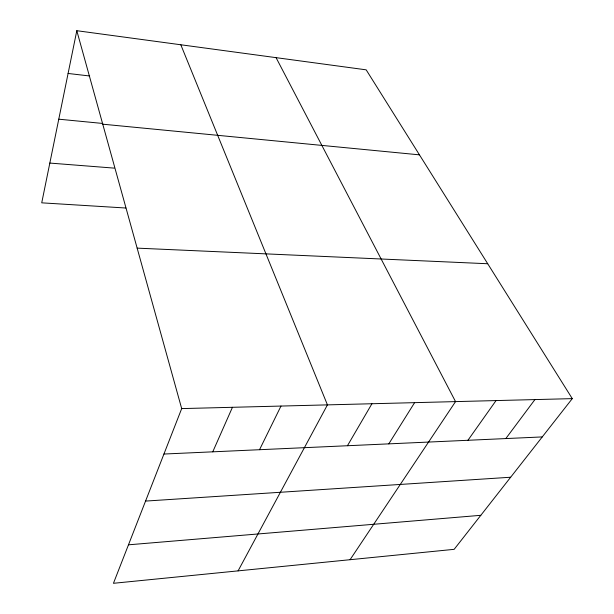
<?xml version="1.0" encoding="UTF-8"?>
<svg xmlns="http://www.w3.org/2000/svg" width="614" height="614" viewBox="0 0 614 614"><rect width="100%" height="100%" fill="white"/><g stroke="black" fill="none" stroke-linecap="round" stroke-linejoin="round"><path stroke-width="0.92" d="M76.804 30.7L181.683 408.594L113.444 583.3L454.153 549.33L572.271 398.632L366.174 69.835L76.804 30.7L41.729 202.835L125.893 208.023M212.759 451.827L232.445 407.297M259.538 449.709L280.982 406.061M238.086 570.874L327.439 404.879L180.808 44.768M347.447 445.733L371.93 403.743M388.8 443.868L414.603 402.654M350.072 559.707L455.542 401.61L276.07 57.647M467.937 440.284L496.043 400.574M505.813 438.573L534.917 399.584M128.48 544.818L480.816 515.307M145.556 501.085L510.664 477.231M163.93 454.038L542.262 436.922M181.683 408.594L572.271 398.632M137.145 248.133L487.723 263.744M49.834 163.071L114.219 168.121M58.767 119.185L102.722 123.452M102.745 124.189L419.462 154.851M68.085 73.465L89.675 75.99"/></g></svg>
